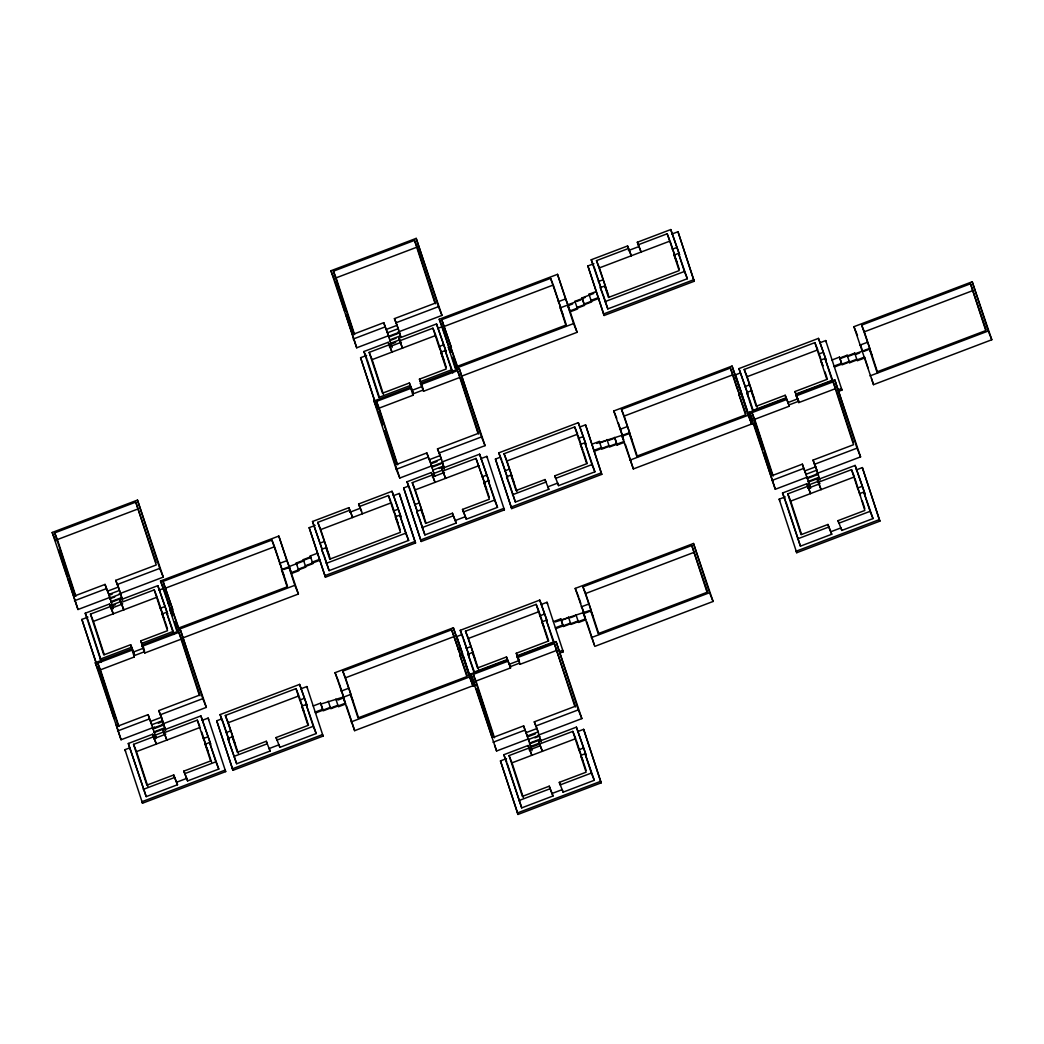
<?xml version="1.0" encoding="UTF-8"?>
<svg xmlns="http://www.w3.org/2000/svg" width="1044" height="1044" viewBox="0 0 1044 1044"><rect width="100%" height="100%" fill="white"/><g stroke="black" fill="none" stroke-linecap="round" stroke-linejoin="round"><path stroke-width="1.5" d="M388.681 335.646L356.709 347.796L330.909 270.761L416.191 238.371L441.977 315.405L397.816 332.175M399.878 333.754L399.278 332.253L388.616 336.312L389.229 337.799L383.761 322.674L353.89 334.028L333.414 271.179L414.481 240.381L417.182 247.063L336.116 277.848L354.595 334.563M398.508 329.526L394.423 318.629L434.957 303.243L414.481 240.381M353.159 339.052L385.145 326.902L383.761 322.674M395.793 322.857L438.441 306.662L416.191 238.371M386.476 329.356L397.125 325.297L394.423 318.629M398.169 328.703L387.52 332.762L392.126 347.456M600.692 287.374L591.23 259.76L627.561 245.966L631.333 255.767L627.561 245.966M637.336 242.247L641.107 252.048L637.336 242.247L670.744 229.563L679.553 254.827L670.744 229.563M388.89 336.99L399.552 332.932M449.298 348.487L439.237 319.255L557.522 274.337L577.11 332.305L461.853 376.075M605.69 287.139L596.476 260.635L628.384 248.524M638.171 244.805L667.155 233.791L669.504 239.585M441.743 319.673L451.399 347.691L441.743 319.673L550.593 278.33L552.759 283.668M389.986 340.54L396.081 338.217M671.984 234.013L677.987 231.729L694.247 281.254L604.124 315.484L587.876 265.959L593.879 263.675M628.423 250.56L638.941 246.567M389.047 344.846L369.184 352.389L382.482 393.197L409.365 382.991L410.201 385.536L378.894 397.425L363.938 351.515L388.224 342.301L391.996 352.089L388.224 342.301M398.743 338.295L402.514 348.096L398.743 338.295L436.522 323.953L446.297 352.167L436.522 323.953M399.878 339.757L390.743 343.228L391.369 344.755M391.108 344.115L395.676 342.38M399.578 340.853L432.934 328.181L435.87 335.424L372.134 359.632L383.448 394.397M430.467 462.414L426.839 452.926L396.955 464.28L376.493 401.418L410.879 388.355L410.488 387.141L373.987 401.013L377.536 409.744L360.585 357.714L366.627 355.417M389.321 346.804L401.418 342.197M437.723 328.416L442.251 326.694M444.444 326.341L553.307 284.999L560.928 308.398L550.593 278.33M609.083 297.514L599.426 267.877L670.091 241.033L675.142 256.498L667.155 233.791M672.192 249.255L676.616 247.585M598.329 281.58L602.753 279.896M604.737 285.978L608.469 297.449L679.148 270.605L674.085 255.075L678.509 253.405L687.344 278.722L607.817 308.92L600.313 287.661L604.737 285.978L607.673 293.22M446.584 341.819L448.698 341.023M441.873 353.851L438.937 346.608L443.361 344.925M558.214 301.729L565.535 298.949L557.522 274.337M450.486 346.517L456.985 366.483L565.835 325.141L560.223 307.889L567.544 305.109L573.561 323.575L455.275 368.493L448.372 347.313L450.486 346.517L457.69 367.005M591.348 301.285L588.986 294.251L596.307 291.472M569.92 310.955L584.562 305.396L582.017 297.905L593.736 293.455M423.212 388.955L419.44 379.168L446.232 368.989L440.777 352.246L445.201 350.575L452.979 372.656M577.241 308.176L574.957 301.338L585.214 297.449M576.706 301.468L581.09 299.798M572.634 303.948L568.249 305.618L565.535 298.949M584.027 304.065L598.669 298.506L598.303 297.618L590.982 300.398L591.609 301.938L576.967 307.497L577.567 308.998L570.246 311.778L567.544 305.109M604.881 301.677L684.394 271.479L678.509 253.405M420.275 381.712L451.478 369.863L445.201 350.575M459.725 375.971L457.559 370.633L420.836 384.583L420.432 383.37L459.269 368.623L485.055 445.644L442.421 461.839M603.523 313.983L693.634 279.766L677.987 231.729M410.201 385.536L413.137 392.779L412.315 390.234L422.389 386.397L419.44 379.168M397.673 464.815L379.194 408.1L412.967 395.271L410.488 387.141M420.432 383.37L423.538 391.252L460.26 377.302L478.739 434.017M109.972 597.364L78 609.513L52.2 532.479L137.482 500.089L163.269 577.123L119.107 593.892M108.68 593.892L105.052 584.405L75.181 595.746L54.706 532.897L135.772 502.112L155.961 562.429M75.886 596.281L57.407 539.565L138.474 508.78M441.586 459.778L437.501 448.881L478.035 433.482L457.559 370.633M431.759 465.885L399.787 478.035L396.237 469.304L428.21 457.155L426.839 452.926M438.871 453.109L481.506 436.914L459.269 368.623M429.541 459.595L440.203 455.549L437.501 448.881M119.799 591.256L115.714 580.36L156.248 564.961L135.772 502.112M441.247 458.955L430.585 463.001L434.448 475.007L433.821 473.48L442.956 470.009M442.956 464.006L442.343 462.505L431.694 466.551L432.294 468.051L430.924 463.823L437.018 461.513M74.45 600.77L106.423 588.633L105.052 584.405M117.085 584.575L159.719 568.393L137.482 500.089M431.968 467.229L441.103 463.758M107.754 591.074L118.416 587.028L115.714 580.36M439.159 468.469L443.726 466.733M417.43 511.965L407.016 481.767L431.289 472.541L435.061 482.341L431.289 472.541M441.821 468.547L445.592 478.335L441.821 468.547L479.601 454.192L489.375 482.419L479.601 454.192M121.169 595.485L120.569 593.984L109.907 598.029L110.52 599.53L109.137 595.302L112.178 594.14M421.854 510.281L412.263 482.641L432.125 475.098M442.656 471.092L476.012 458.433L484.951 484.09L476.012 458.433M321.983 549.092L312.521 521.491L348.853 507.684L352.624 517.485L348.853 507.684M362.398 513.765L358.627 503.978L392.035 491.28L400.844 516.545L392.035 491.28M110.181 598.708L114.749 596.972M480.788 458.668L486.843 456.372L504.396 509.89L421.215 541.484L403.663 487.966L408.191 486.23M432.399 477.043L444.496 472.449M170.59 610.218L160.528 580.973L278.813 536.055L298.401 594.023L183.144 637.793M502.216 461.631L507.619 478.191L498.784 452.874L578.311 422.676L585.814 443.935L578.311 422.676M326.981 548.857L317.767 522.365L349.675 510.242M359.462 506.523L388.446 495.522L390.795 501.316M163.034 581.391L172.691 609.409L163.034 581.391L271.884 540.048L274.05 545.386M732.51 373.4L730.343 368.062L621.48 409.405L629.819 433.325L622.498 436.105L613.768 410.971L732.053 366.053L751.85 424.308L754.851 423.172M111.277 602.257L121.939 598.212M393.275 495.743L399.278 493.46L415.538 542.971L325.415 577.202L309.168 527.677L315.171 525.393M349.714 512.278L360.232 508.284M512.043 476.521L504.043 453.748L574.722 426.905L577.658 434.147L506.979 460.991L516.963 491.607M101.359 662.053L85.23 613.233L109.503 604.019L113.287 613.807L109.503 604.019M120.034 600.013L123.805 609.813L120.034 600.013L157.814 585.671L167.588 613.885L157.814 585.671M579.537 427.127L585.553 424.843L601.801 474.367L511.69 508.598L495.43 459.073L499.945 457.363M121.169 601.474L112.034 604.946L112.661 606.486M426.03 523.083L415.212 489.884L478.948 465.663M130.657 644.709L134.428 654.51L130.657 644.709L103.774 654.914L90.476 614.107L110.338 606.564M112.4 605.833L115.44 604.672M120.869 602.571L154.225 589.899L157.161 597.142L93.425 621.35L104.256 654.601M738.956 368.597L747.778 393.914L738.956 368.597L818.47 338.387L825.974 359.645L818.47 338.387M81.876 619.431L96.44 663.775L81.876 619.431L87.918 617.134M110.612 608.521L122.709 603.928M159.001 590.134L163.543 588.411M165.735 588.059L274.598 546.717L282.219 570.128L271.884 540.048M853.927 326.681L972.212 281.763L991.8 339.744L873.515 384.662L853.927 326.681L857.476 335.424M330.361 559.245L320.717 529.595L391.383 502.764L398.325 524.036L395.376 516.793L399.8 515.123L408.635 540.44L329.108 570.637L321.604 549.379L326.028 547.695L328.964 554.938M752.202 392.231L744.202 369.459L814.881 342.628L817.817 349.857L747.152 376.701L757.122 407.33M864.119 351.267L869.978 349.035L861.652 325.128L970.502 283.772L986.006 329.708M637.532 457.037L624.195 416.073L733.045 374.731L739.4 394.227L741.501 393.431L732.053 366.053M740.105 373.073L735.602 374.783L751.641 424.021L633.356 468.952L621.793 435.596L629.114 432.816L631.816 439.485M819.71 342.837L825.713 340.566L826.313 342.054M580.438 444.457L586.715 463.719L554.808 475.829L558.579 485.63L594.897 471.823L584.862 442.773L580.438 444.457L582.787 450.251L578.454 438.376L582.878 436.692M482.015 476.847L486.439 475.177M877.704 372.747L864.354 331.796L973.217 290.454M396.433 518.229L393.484 510.986L397.908 509.302M414.494 504.722L418.918 503.038M504.683 470.948L509.094 469.278M319.621 543.298L324.045 541.614M619.784 429.436L627.105 426.657M833.164 381.726L825.021 358.483L820.597 360.167L822.946 365.961L818.613 354.086L823.037 352.415M483.855 482.498L488.279 480.814L497.505 507.345L466.29 519.207L462.518 509.407L489.31 499.241L483.855 482.498L486.791 489.74L485.408 485.499M167.875 603.536L169.989 602.74M739.4 394.227L736.816 387.924L738.917 387.128M591.974 444.196L599.295 441.416L599.922 442.956L605.781 440.725M157.67 598.682L163.164 615.568L160.228 608.326L164.652 606.642M558.579 485.63L557.744 483.072L547.969 486.791L548.792 489.336L515.384 502.033L506.575 476.769L510.999 475.085L513.935 482.328M279.505 563.447L286.826 560.667L278.813 536.055M744.842 386.671L749.266 384.988M421.097 509.759L425.56 523.449L452.443 513.23L456.215 523.031L424.908 534.919L416.686 511.443L421.097 509.759L424.047 517.002M596.724 443.413L622.159 435.283L623.659 439.902L621.793 435.596M608.978 440.294L613.376 438.624M859.943 345.146L867.264 342.367M171.777 608.234L178.276 628.201L287.126 586.858L281.515 569.606L288.836 566.827L294.852 585.293L176.567 630.211L169.663 609.03L171.777 608.234L178.981 628.723M312.639 563.003L310.277 555.969L317.598 553.189L317.95 554.064M629.114 432.816L636.736 456.215L745.586 414.873L738.682 393.666L740.783 392.87L743.498 399.539M305.579 566.435L303.308 559.636L310.629 556.843L310.277 555.969M144.503 650.673L140.731 640.885L167.523 630.707L162.068 613.976L166.492 612.293L173.774 632.886M298.532 569.893L296.248 563.055L310.89 557.496M751.158 390.808L756.195 406.273L785.192 395.258L786.015 397.816L752.607 410.501L746.734 392.479L751.158 390.808L754.094 398.051M859.721 352.937L855.336 354.608L854.723 353.107L840.081 358.666L839.454 357.139L832.133 359.919L832.499 360.793M296.522 563.734L289.201 566.527L291.537 573.495L298.858 570.716L298.258 569.215L312.9 563.656L312.273 562.116L319.594 559.336L319.96 560.223L305.318 565.783L305.853 567.114L291.211 572.673M297.984 563.186L302.382 561.515M871.975 355.195L869.274 348.526L847.676 356.565L847.141 355.234L839.82 358.014L841.816 364.173M283.681 569.567L289.54 567.336L286.826 560.667M617.174 445.044L624.495 442.264L624.168 441.442L609.526 447.002L608.978 445.671L594.336 451.23L593.984 450.356L601.305 447.576L601.918 449.103L616.573 443.543L617.174 445.044L615.177 438.885M841.464 363.286L834.143 366.066L834.495 366.953L849.137 361.394L849.685 362.712L864.328 357.152L864.654 357.975L857.333 360.754L856.732 359.253L842.09 364.813L839.454 357.139M548.792 489.336L545.02 479.548L516.036 490.549L510.999 475.085M326.172 563.395L405.685 533.197L399.8 515.123M421.972 527.677L453.279 515.788L452.443 513.23M463.353 511.965L494.556 500.115L488.279 480.814M512.447 494.791L545.855 482.093L545.02 479.548M584.862 442.773L591.961 464.58L555.63 478.387L554.808 475.829M455.38 520.473L465.454 516.649L466.29 519.207M773.186 476.051L754.708 419.323L789.277 406.194L788.129 402.501L797.903 398.782L798.738 401.34L794.967 391.539L826.874 379.429L820.597 360.167M795.789 394.097L832.12 380.303L825.021 358.483M807.273 477.121L775.3 489.271L749.501 412.236L786.184 398.312L786.576 399.526L751.993 412.654L772.469 475.503L802.353 464.162L809.961 486.243L809.335 484.703L818.47 481.245M795.698 394.697L798.79 402.579L835.774 388.538L833.073 381.869L796.089 395.911L795.698 394.697L834.782 379.846L860.569 456.88L816.408 473.65M100.185 659.155L131.492 647.267M141.566 643.43L172.769 631.581L166.492 612.293M154.577 727.029L121.065 739.752L95.278 662.731L131.779 648.872L132.17 650.086L97.771 663.149L118.246 725.998L148.131 714.644L155.739 736.725L155.112 735.198L164.247 731.727M181.017 637.688L178.85 632.351L142.128 646.301L141.723 645.088L180.56 630.341L206.347 707.375L162.185 724.144M324.815 575.714L414.925 541.484L399.278 493.46M629.806 460.208L748.091 415.29L740.783 392.87M420.615 539.996L503.795 508.402L504.396 509.89M511.077 507.097L601.2 472.88L585.553 424.843M133.606 651.952L143.667 648.128L140.731 640.885M788.886 404.981L798.399 401.366L798.79 402.579M869.965 375.918L988.25 331L972.212 281.763M118.964 726.533L100.485 669.817L134.258 656.989L131.779 648.872M141.723 645.088L144.829 652.97L181.552 639.019L200.03 695.748M838.358 389.725L841.36 388.59L841.96 390.078L838.958 391.226M817.1 471.014L813.015 460.117L853.548 444.718L833.073 381.869M158.31 723.231L162.877 721.495L158.779 710.599L199.326 695.2L178.85 632.351M771.751 480.54L803.723 468.391L802.353 464.162M814.385 464.345L857.02 448.15L834.782 379.846M117.528 731.022L149.501 718.872L148.131 714.644M160.163 714.827L202.797 698.632L180.56 630.341M805.054 470.831L815.716 466.785L813.015 460.117M150.832 721.313L161.494 717.267L158.779 710.599M806.099 474.237L816.76 470.192L819.892 480.136M151.876 724.719L162.538 720.673L165.291 729.13L164.756 727.798L154.094 731.857L154.629 733.175M807.482 478.465L816.617 474.994M164.247 725.724L163.634 724.223L152.985 728.268L153.585 729.769M154.786 728.373L162.394 725.489M810.614 488.409L808.317 481.362L818.979 477.317L819.514 478.648M808.578 482.015L819.24 477.969M807.638 486.334L787.776 493.877L801.074 534.685L827.957 524.466L831.729 534.267L800.422 546.156L782.53 493.003L806.803 483.777L810.575 493.564L806.803 483.777M817.335 479.783L821.106 489.571L817.335 479.783L855.114 465.428L864.889 493.642L855.114 465.428M154.355 732.496L165.017 728.451M153.416 736.816L133.554 744.359L146.852 785.166L173.735 774.961L177.506 784.749L146.199 796.637L128.308 743.485L152.581 734.258L156.352 744.059L152.581 734.258M163.112 730.265L166.883 740.066L163.112 730.265L200.892 715.91L210.666 744.137L200.892 715.91M818.17 482.328L851.526 469.656L854.462 476.899L790.726 501.107L801.557 534.358M163.947 732.823L197.303 720.151L199.652 725.945M856.302 469.891L862.357 467.595L879.909 521.126L796.729 552.72L779.176 499.189L785.219 496.892M807.912 488.279L820.01 483.685M202.079 720.386L208.134 718.089L225.687 771.607L142.506 803.201L124.954 749.683L129.482 747.961M153.69 738.76L165.787 734.167M223.507 723.348L228.91 739.922L220.075 714.592L299.602 684.394L307.106 705.653L299.602 684.394M343.789 697.836L335.059 672.688L453.344 627.77L462.544 653.492M233.334 738.239L225.334 715.466L296.013 688.622L298.949 695.865L228.271 722.709L238.254 753.337M351.11 695.043L342.771 671.122L451.634 629.78L460.691 655.958L451.634 629.78M300.829 688.844L306.845 686.561L323.092 736.085L232.982 770.315L216.721 720.791L221.237 719.081M147.817 786.367L136.503 751.602L200.239 727.394M463.68 639.058L469.069 655.632L460.247 630.315L539.761 600.104L547.265 621.376L539.761 600.104M707.297 591.426L691.794 545.503L582.943 586.845L591.269 610.766L583.948 613.546L575.218 588.411L693.503 543.48L713.091 601.461L594.806 646.38L583.244 613.024L585.018 617.409M473.493 653.949L465.493 631.189L536.172 604.346L539.109 611.588L468.43 638.432L478.413 669.047M358.353 717.293L345.486 677.804L454.336 636.462M461.396 634.791L456.894 636.501L472.932 685.738L354.647 730.669L343.084 697.314L350.406 694.534L353.107 701.203M541.001 604.567L547.004 602.284L547.604 603.771M860.465 495.326L857.529 488.083L861.952 486.4M302.094 705.888L299.745 700.093L304.169 698.41M201.74 732.001L206.242 745.808L203.306 738.578L207.73 736.894M598.995 634.465L585.645 593.514L694.508 552.172M225.974 732.679L230.385 730.996M859.369 493.734L863.793 492.05L873.006 518.581L841.803 530.43L838.032 520.643L864.823 510.464L854.971 478.439M301.729 706.175L306.153 704.491L316.188 733.554L279.87 747.347L276.086 737.547L308.006 725.436L301.729 706.175L304.078 711.969M341.075 691.154L348.396 688.374M544.329 627.614L539.905 615.803L544.329 614.133M205.146 744.215L209.57 742.532L218.783 769.076L187.581 780.925L183.809 771.124L210.601 760.959L205.146 744.215L208.082 751.458L206.699 747.23M458.107 649.642L460.208 648.846L453.344 627.77M279.87 747.347L279.035 744.79L269.261 748.509L270.083 751.067L236.675 763.751L227.866 738.486L232.29 736.816L235.226 744.059M313.265 705.927L320.586 703.134L322.948 710.181M466.133 648.389L470.557 646.706M320.952 704.021L343.45 697.014L344.951 701.62M519.442 661.609L516.258 653.27L548.165 641.146L541.888 621.885L546.312 620.214L553.986 641.995M581.234 606.877L588.555 604.098M337.93 700.054L342.315 698.384M350.406 694.534L358.027 717.933L466.877 676.59L459.973 655.384L462.074 654.588L464.789 661.257L460.208 648.846M322.596 709.294L315.275 712.073L315.627 712.961L330.269 707.388L330.817 708.719L345.46 703.16L345.786 703.982L338.465 706.762L337.851 705.261L323.209 710.82L320.586 703.134M472.449 652.526L477.486 667.99L506.471 656.976L507.306 659.534L473.898 672.219L468.025 654.21L472.449 652.526L475.385 659.769M553.424 621.637L560.745 618.857L561.372 620.384L567.231 618.165M555.251 621.963L590.565 610.244L593.266 616.913M570.429 617.722L574.826 616.064M562.755 625.004L555.434 627.783L555.786 628.671L570.429 623.111L570.977 624.442L585.619 618.87L585.945 619.692L578.624 622.472L578.024 620.984L563.382 626.544L560.745 618.857M797.486 538.913L828.792 527.024L827.957 524.466M863.793 492.05L870.07 511.338L838.867 523.201L838.032 520.643M270.083 751.067L266.311 741.266L237.327 752.28L232.29 736.816M143.263 789.394L174.57 777.506L173.735 774.961M184.644 773.682L215.847 761.833L209.57 742.532M233.739 756.509L267.147 743.824L266.311 741.266M306.153 704.491L313.252 726.311L276.921 740.105L276.086 737.547M830.894 531.709L840.968 527.886L841.803 530.43M176.671 782.204L186.745 778.367L183.809 771.124M517.08 655.815L553.411 642.021L546.312 620.214M528.564 738.852L496.579 750.988L470.792 673.967L507.475 660.03L507.867 661.243L473.284 674.372L493.76 737.234L523.644 725.88L531.252 747.961L530.626 746.434L539.761 742.963M575.544 706.971L554.364 643.587L517.38 657.629L516.989 656.415L556.074 641.577L581.86 718.598L537.699 735.381M862.357 467.595L879.309 519.625L796.128 551.219L796.729 552.72M351.097 721.926L469.382 677.008L462.074 654.588M232.368 768.828L322.492 734.598L323.092 736.085M494.478 737.769L475.999 681.053L510.568 667.912L509.42 664.219L519.194 660.513L516.258 653.27M510.177 666.698L519.69 663.084L520.082 664.297L557.065 650.255M591.256 637.649L709.542 592.718L693.503 543.48M559.649 651.456L562.651 650.308L563.251 651.808L560.25 652.944M469.382 677.008L473.141 686.025L476.142 684.89M538.391 732.731L534.293 721.835L574.839 706.436L554.364 643.587M493.042 742.258L525.015 730.108L523.644 725.88M535.676 726.063L578.311 709.868L556.074 641.577M526.346 732.549L537.007 728.503L534.293 721.835M527.39 735.955L538.052 731.909M535.337 733.893L527.729 736.777L525.015 730.108M534.867 737.873L539.435 736.137M532.009 750.662L529.608 743.08L540.27 739.035L540.805 740.366M529.869 743.733L539.004 740.261M528.93 748.052L509.067 755.595L522.365 796.402L549.248 786.184L553.02 795.985L521.713 807.873L503.821 754.721L528.094 745.494L531.866 755.295L528.094 745.494M538.626 741.501L542.397 751.288L538.626 741.501L576.405 727.146L586.18 755.373L576.405 727.146M530.991 747.308L538.6 744.424M539.461 744.046L572.817 731.387L575.753 738.63L512.017 762.838L523.331 797.59M577.593 731.622L583.648 729.325L601.2 782.843L518.02 814.437L500.467 760.919L506.51 758.61M529.204 749.997L539.787 745.977M581.169 755.595L578.82 749.801L583.244 748.13M580.66 755.451L585.084 753.768L594.297 780.299L563.094 792.161L559.323 782.361L586.115 772.195L580.66 755.451L583.009 761.246M518.777 800.631L550.084 788.742L549.248 786.184M585.084 753.768L591.361 773.069L560.158 784.918L559.323 782.361M552.185 793.427L562.259 789.603L563.094 792.161M517.419 812.95L600.6 781.356L583.648 729.325M988.25 331L991.8 339.744M861.652 325.128L864.354 331.796M857.02 448.15L860.569 456.88M879.309 519.625L879.909 521.126M870.07 511.338L873.006 518.581M794.967 391.539L797.316 397.333M785.192 395.258L788.129 402.501M786.015 397.816L789.277 406.194M828.792 527.024L831.729 534.267M803.723 468.391L806.438 475.059M807.808 479.287L807.208 477.787L817.857 473.741L818.47 475.242L815.716 466.785M808.317 481.362L808.852 482.693M744.202 369.459L747.152 376.701M746.734 392.479L749.083 398.273M787.776 493.877L790.726 501.107M751.993 412.654L754.708 419.323M782.53 493.003L785.466 500.246M749.501 412.236L753.05 420.98M693.634 279.766L694.247 281.254M748.091 415.29L751.85 424.308M738.682 393.666L745.834 413.972M779.176 499.189L779.777 500.689M684.394 271.479L687.344 278.722M674.085 255.075L677.034 262.318L675.612 257.959M596.476 260.635L599.426 267.877M591.23 259.76L593.579 265.554M600.313 287.661L602.662 293.455M587.876 265.959L604.124 315.484M588.986 294.251L589.338 295.126M709.542 592.718L713.091 601.461M582.017 297.905L582.552 299.236M621.48 409.405L624.195 416.073M574.957 301.338L575.231 302.016L567.91 304.796L570.246 311.778M613.768 410.971L616.73 418.252M573.561 323.575L577.11 332.305M560.223 307.889L562.925 314.557M601.2 472.88L601.801 474.367M591.961 464.58L594.897 471.823M582.943 586.845L585.645 593.514M575.218 588.411L578.767 597.142M504.043 453.748L506.979 460.991M498.784 452.874L501.733 460.117M438.441 306.662L441.977 315.405M506.575 476.769L508.924 482.563M439.237 319.255L442.199 326.537M495.43 459.073L511.69 508.598M448.372 347.313L450.551 352.65M481.506 436.914L485.055 445.644M486.843 456.372L487.444 457.859M451.478 369.863L452.652 372.76M440.777 352.246L443.713 359.488M494.556 500.115L497.505 507.345M578.311 709.868L581.86 718.598M541.888 621.885L544.237 627.679M600.6 781.356L601.2 782.843M591.361 773.069L594.297 780.299M462.518 509.407L464.867 515.201M409.365 382.991L412.315 390.234M385.145 326.902L387.846 333.571M390.273 341.205L389.725 339.887L400.387 335.829L400.922 337.16L397.581 326.707M516.989 656.415L520.082 664.297M453.279 515.788L456.215 523.031M428.21 457.155L430.924 463.823M433.338 471.457L432.803 470.126L443.465 466.081L444 467.412L440.203 455.549M539.761 736.96L539.148 735.459L528.499 739.504L529.099 741.005M506.471 656.976L509.42 664.219M507.306 659.534L510.568 667.912M550.084 788.742L553.02 795.985M529.608 743.08L530.143 744.411M369.184 352.389L372.134 359.632M333.414 271.179L336.116 277.848M363.938 351.515L366.875 358.758M330.909 270.761L334.458 279.492M412.263 482.641L415.212 489.884M360.585 357.714L375.148 402.057M376.493 401.418L379.194 408.1M407.016 481.767L409.953 489.01M465.493 631.189L468.43 638.432M416.686 511.443L419.036 517.237M403.663 487.966L421.215 541.484M460.247 630.315L463.184 637.558M468.025 654.21L474.394 671.958M509.067 755.595L512.017 762.838M473.284 674.372L475.999 681.053M503.821 754.721L506.758 761.963M470.792 673.967L474.341 682.698M414.925 541.484L415.538 542.971M459.973 655.384L467.125 675.69M500.467 760.919L518.02 814.437M405.685 533.197L408.635 540.44M358.627 503.978L361.563 511.221M317.767 522.365L320.717 529.595M312.521 521.491L322.087 549.092M321.604 549.379L323.953 555.173M309.168 527.677L325.415 577.202M303.308 559.636L303.843 560.954M342.771 671.122L345.486 677.804M296.248 563.055L296.861 564.556M335.059 672.688L338.608 681.432M343.084 697.314L344.859 701.699M288.836 566.827L291.537 573.495M294.852 585.293L298.401 594.023M281.515 569.606L284.216 576.275M306.845 686.561L307.445 688.061M313.252 726.311L316.188 733.554M225.334 715.466L228.271 722.709M220.075 714.592L223.024 721.835M159.719 568.393L163.269 577.123M227.866 738.486L236.675 763.751M160.528 580.973L163.49 588.255M216.721 720.791L232.982 770.315M169.663 609.03L172.377 615.699L171.033 611.588M202.797 698.632L206.347 707.375M208.134 718.089L208.735 719.577M172.769 631.581L173.943 634.478M162.068 613.976L164.417 619.758M225.687 771.607L225.086 770.12L141.906 801.714L142.506 803.201M215.847 761.833L218.783 769.076M106.423 588.633L109.137 595.302M111.564 602.936L111.016 601.605L121.678 597.559L122.213 598.891L119.46 590.434L108.798 594.48L113.313 608.652M174.57 777.506L177.506 784.749M149.501 718.872L152.215 725.541M90.476 614.107L93.425 621.35M54.706 532.897L57.407 539.565M85.23 613.233L88.166 620.475M52.2 532.479L55.75 541.223M133.554 744.359L136.503 751.602M97.771 663.149L100.485 669.817M128.308 743.485L146.199 796.637M95.278 662.731L98.828 671.462L97.327 666.868M124.954 749.683L125.554 751.171M970.502 283.772L985.758 330.583L876.895 371.925L869.274 348.526M860.491 344.651L862.488 350.81M864.497 356.97L868.008 367.736M871.518 378.502L873.515 384.662M854.723 353.107L857.007 359.932M847.141 355.234L849.685 362.712M825.713 340.566L841.96 390.078M836.27 390.064L853.261 442.186M818.287 351.293L821.093 359.893M824.982 371.847L827.396 379.259M814.881 342.628L818.613 354.086M862.305 500.976L864.784 508.585M851.526 469.656L857.529 488.083M785.962 501.772L800.422 546.156M749.67 399.721L753.102 410.24M754.029 424.008L762.446 449.807M763.425 452.848L775.3 489.271M730.343 368.062L736.816 387.924M677.491 263.727L679.331 269.378M691.794 545.503L707.049 592.3L598.186 633.656L590.565 610.244M594.167 267.003L600.796 287.361M603.249 294.904L607.817 308.92M582.278 298.558L584.288 304.717M618.322 422.781L622.824 436.64M625.343 444.326L633.356 468.952M614.564 437.384L616.847 444.222M606.982 439.524L609.239 446.323M561.424 309.938L566.213 324.619M599.295 441.416L601.657 448.45M578.128 435.583L580.934 444.183M583.374 451.7L587.237 463.549M574.722 426.905L578.454 438.376M579.276 598.682L580.777 603.302M581.782 606.381L584.288 614.068M586.793 621.767L594.31 644.84M583.609 612.724L585.11 617.343M576.014 614.825L578.298 621.663M568.432 616.952L570.703 623.764M561.111 619.731L563.107 625.891M509.511 484.011L515.384 502.033M547.004 602.284L563.251 651.808M539.578 613.024L542.384 621.624M544.824 629.127L548.687 640.977M536.172 604.346L539.905 615.803M417.691 248.589L435.661 303.778M442.786 327.986L450.303 351.071M452.313 357.231L455.823 367.997M449.742 349.87L450.643 352.611M576.262 740.157L580.751 753.977M581.756 757.044L583.139 761.285M583.596 762.694L586.076 770.302M572.817 731.387L578.82 749.801M487.287 491.254L489.271 497.349M436.379 336.964L446.193 367.096M432.934 328.181L438.937 346.608M537.464 729.913L541.183 741.853M423.538 391.252L423.146 390.038L412.576 394.045L412.967 395.271M442.343 462.505L444.379 468.9M433.821 473.48L434.748 476.299M507.253 763.49L521.713 807.873M476.312 688.766L492.142 737.338M494.608 744.92L496.579 750.988M410.449 490.536L416.934 510.438M419.623 518.685L424.908 534.919M367.371 360.284L379.337 397.02M463.549 656.585L473.141 686.025M378.032 411.258L382.482 424.921M384.453 430.989L399.787 478.035M334.954 281.019L344.833 311.373M345.825 314.401L356.709 347.796M373.987 401.013L396.237 469.304M398.782 525.458L400.165 529.686M388.446 495.522L393.484 510.986M395.376 516.793L400.439 532.323L329.76 559.166L326.028 547.695M324.54 556.622L329.108 570.637M339.104 682.972L344.115 698.358M346.621 706.044L354.647 730.669M335.855 699.115L338.139 705.94M328.273 701.242L330.53 708.041M282.715 571.655L287.505 586.337M299.419 697.301L302.225 705.901M302.682 707.336L304.169 711.891M304.665 713.417L308.528 725.267M296.013 688.622L299.745 700.093M164.078 589.716L172.599 615.869M174.596 622.028L177.102 629.715M208.578 752.985L211.554 762.107M163.634 616.978L164.547 619.797M165.004 621.206L167.484 628.827M197.303 720.151L203.306 738.578M154.225 589.899L160.228 608.326M186.745 778.367L187.581 780.925M144.829 652.97L144.437 651.756L133.867 655.776L134.258 656.989M161.494 717.267L162.407 720.086M163.634 724.223L165.67 730.617M118.416 587.028L119.342 589.847M120.569 593.984L122.592 600.378M155.112 735.198L156.026 738.017M88.662 622.015L100.629 658.738M99.324 672.989L114.148 718.507M116.132 724.588L121.065 739.752M58.712 550.318L67.116 576.118M68.108 579.159L78 609.513"/></g></svg>
